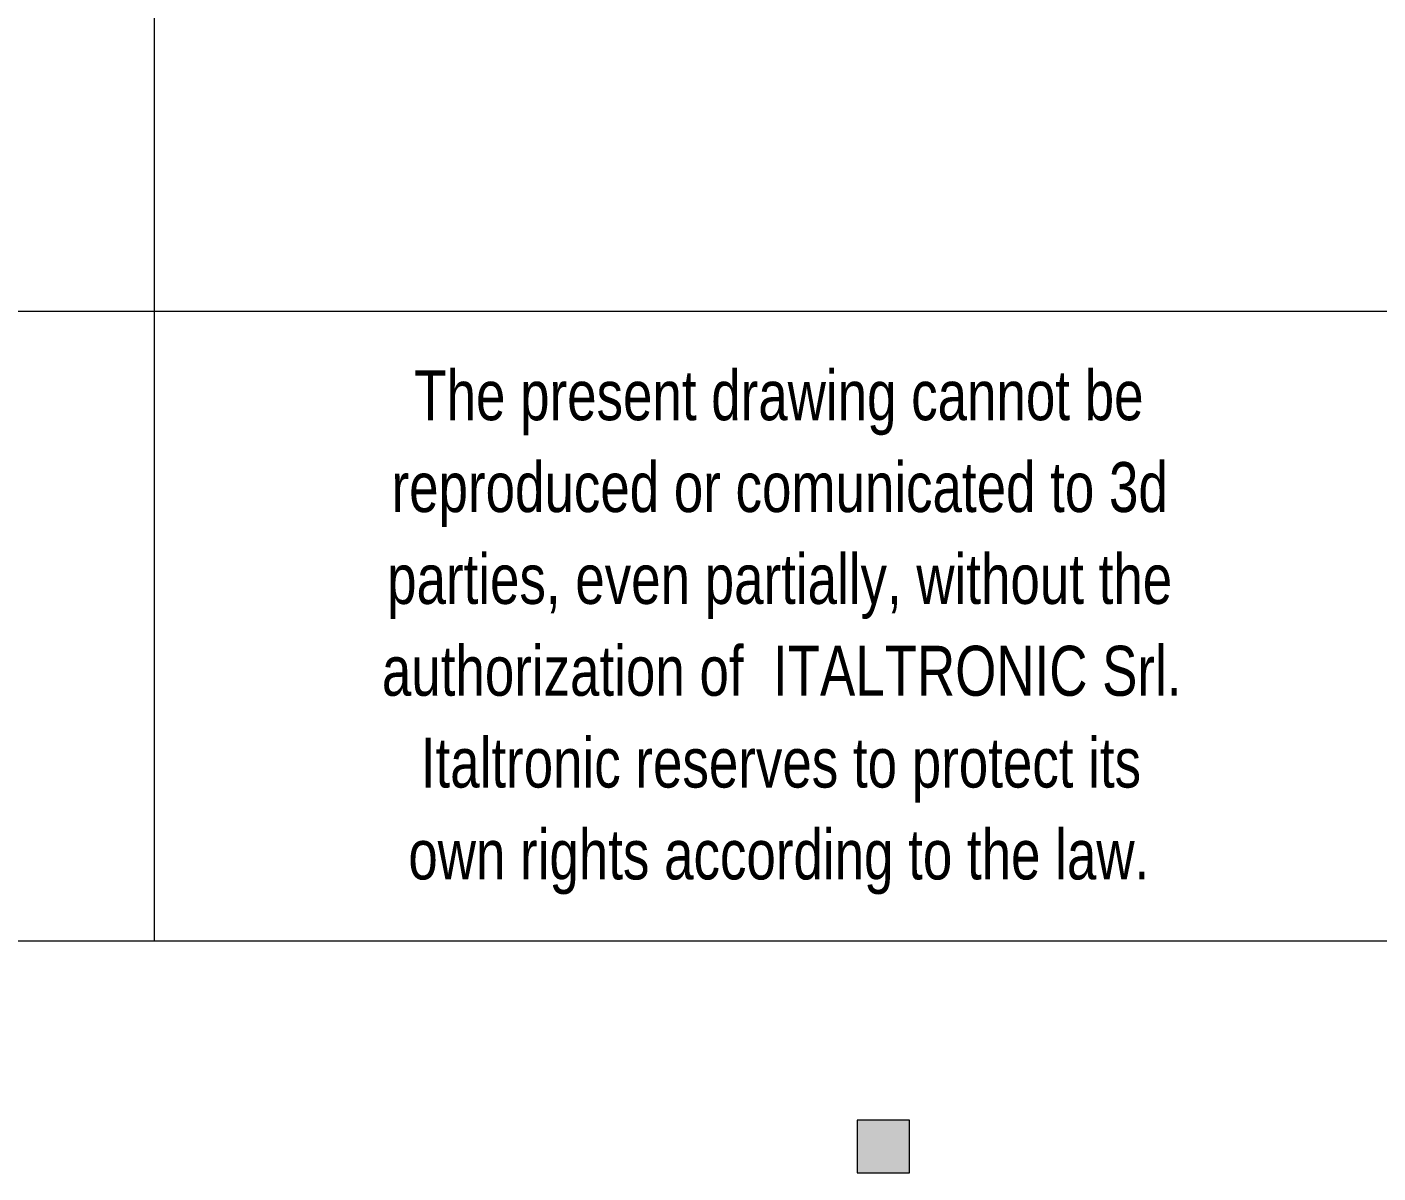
# Paper-space layout 'PCB' of a CAD drawing. Header units: millimetres. Extents: x 0 to 594, y 0 to 420.
# Drawn here: x 486.98 to 508.43, y 21.32 to 39.52 of the extents above; entities that cross this region are included whole.
import ezdxf

# ---------------------------------------------------------------- set-up
doc = ezdxf.new("R2010")
doc.units = ezdxf.units.MM
doc.linetypes.add('SLD-Solido', pattern=[0])
doc.layers.add('FORMAT', color=7, linetype='SLD-Solido', lineweight=35)
doc.styles.add('SLDTEXTSTYLE2', font='TXT', dxfattribs={"width": 0.791139})

psp = doc.layouts.new('PCB')

# ---------------------------------------------------------------- hatches: boundary and pattern name
at = {"layer": 'FORMAT'}
psp.add_hatch(color=256, dxfattribs=at).paths.add_polyline_path([(500.16, 21.318), (500.988, 21.318), (500.988, 22.154), (500.16, 22.154)], flags=0)

# ---------------------------------------------------------------- linework, layer by layer
at = {"color": 7, "linetype": 'SLD-Solido', "lineweight": 18}
for p, q in [((489, 51), (489, 25)), ((589, 35), (469, 35)), ((589, 25), (469, 25))]:
    psp.add_line(p, q, dxfattribs=at)
at = {"layer": 'FORMAT', "linetype": 'SLD-Solido', "lineweight": 18}
for p, q in [((500.988, 22.154), (500.16, 22.154)), ((500.16, 22.154), (500.16, 21.318)), ((500.988, 21.318), (500.988, 22.154)), ((500.16, 21.318), (500.988, 21.318))]:
    psp.add_line(p, q, dxfattribs=at)

# ---------------------------------------------------------------- texts
at = {"layer": 'FORMAT', "char_height": 0.79375, "attachment_point": 2, "style": 'SLDTEXTSTYLE2'}
for s, insert in [('The present drawing cannot be', (498.917, 34.065)), ('reproduced or comunicated to 3d', (498.929, 32.607)), ('parties, even partially, without the', (498.929, 31.148)), ('authorization of  ITALTRONIC Srl.', (498.961, 29.69)), ('Italtronic reserves to protect its', (498.949, 28.232)), ('own rights according to the law.', (498.915, 26.773))]:
    psp.add_mtext(s, dxfattribs=dict(at, insert=insert))

doc.saveas('drawing.dxf')
